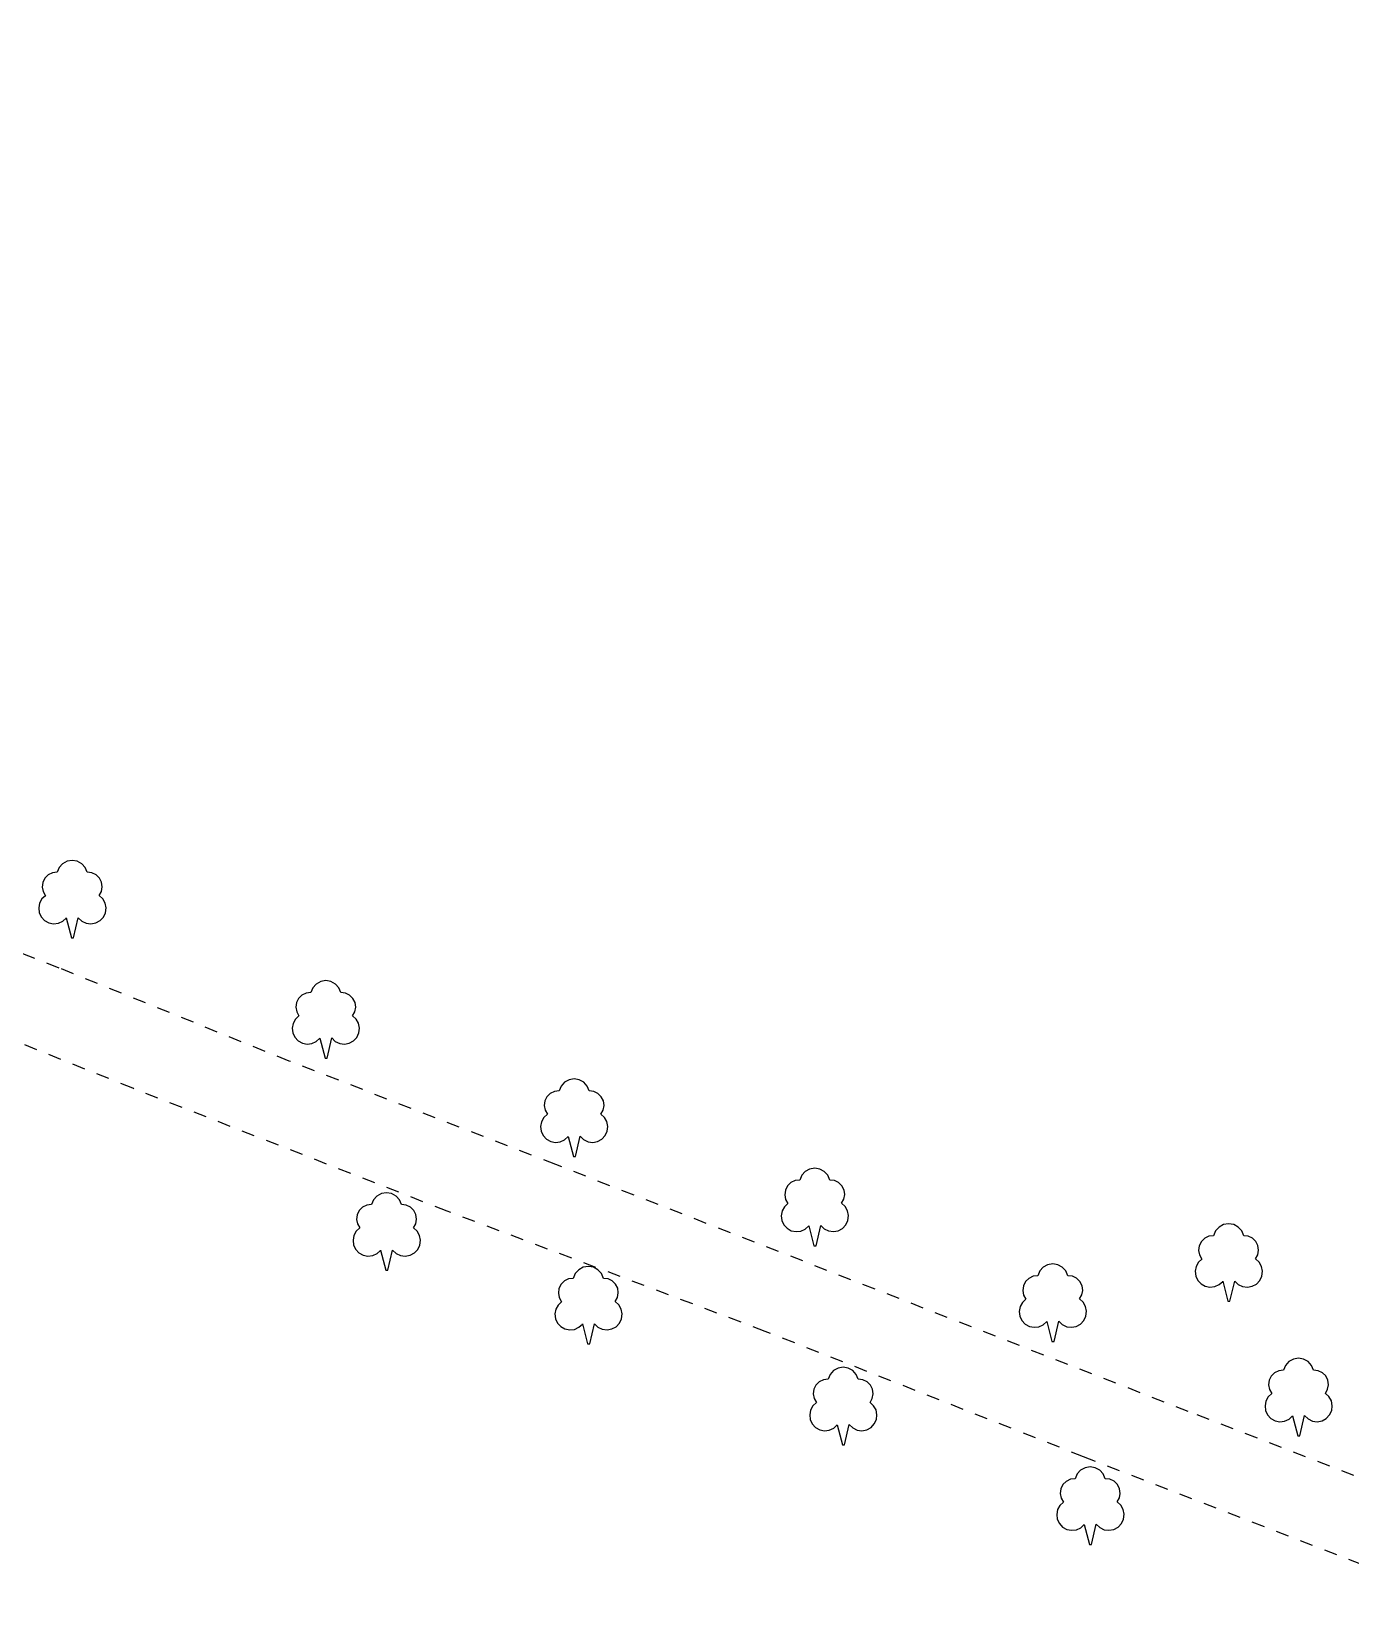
# Model space of a CAD drawing. Extents: x 428500 to 429165, y 435000 to 435500.
# Drawn here: x 428876.6 to 428927.6, y 435178.3 to 435239 of the extents above; entities that cross this region are included whole.
import ezdxf

# ---------------------------------------------------------------- set-up
doc = ezdxf.new("R2010")
doc.units = 0
doc.linetypes.add('DASHEDLINE', pattern=[1, 0.5, -0.5])
doc.layers.get('0').update_dxf_attribs({"color": 222})
for name, color, linetype in [('os_Block', 7, 'Continuous'), ('OS_LINE - Edge', 8, 'DASHEDLINE'), ('OS_PT - Vegetation', 8, 'Continuous')]:
    doc.layers.add(name, color=color, linetype=linetype)

# ---------------------------------------------------------------- blocks, each defined once
blk = doc.blocks.new('positionedNonconiferousTreeSymbol_#669966')
blk.add_lwpolyline([(-1.074, 0.097), (-1.21, -0.031), (-1.299, -0.194), (-1.334, -0.377), (-1.312, -0.561), (-1.233, -0.73), (-1.106, -0.866), (-0.944, -0.957), (-0.761, -0.993), (-0.576, -0.972), (-0.407, -0.894), (-0.27, -0.768), (-0.269, -0.765), (-0.068, -1.539), (0.012, -1.539), (0.193, -0.756), (0.193, -0.756), (0.329, -0.887), (0.499, -0.969), (0.685, -0.993), (0.87, -0.959), (1.036, -0.869), (1.164, -0.731), (1.244, -0.561), (1.267, -0.374), (1.23, -0.189), (1.138, -0.025), (0.999, 0.102), (1.087, 0.259), (1.119, 0.436), (1.094, 0.615), (1.012, 0.775), (0.883, 0.901), (0.72, 0.979), (0.541, 1), (0.541, 1), (0.464, 1.184), (0.331, 1.331), (0.156, 1.427), (-0.04, 1.461), (-0.236, 1.427), (-0.411, 1.331), (-0.544, 1.184), (-0.621, 1), (-0.801, 0.978), (-0.964, 0.9), (-1.093, 0.773), (-1.175, 0.611), (-1.199, 0.431), (-1.164, 0.254), (-1.074, 0.097)])
blk = doc.blocks.new('se2835se')
at = {"layer": 'OS_LINE - Edge'}
for points in [[(428930.55, 435182.1), (428921.35, 435185.65), (428896.9, 435195.2), (428886.6, 435199.2), (428877.7, 435202.8), (428867.4, 435206.85), (428855.8, 435211.35), (428848, 435214.25), (428847.2, 435215.9), (428851.35, 435225.5), (428854.95, 435233.1), (428858.65, 435241.5), (428861.45, 435247.9), (428864.35, 435254.2), (428866.9, 435259.95), (428870.05, 435267.1), (428872.55, 435272.3), (428875.9, 435278.95), (428878.95, 435285.45), (428883, 435293.7), (428887, 435302.05), (428887.656, 435303.374)], [(428931.75, 435178.3), (428917.3, 435183.9), (428905, 435188.75), (428892.7, 435193.4), (428880.55, 435198.15), (428871.2, 435201.9)]]:
    blk.add_lwpolyline(points, dxfattribs=at)
at = {"layer": 'OS_PT - Vegetation'}
for p in [(428878.25, 435205.5), (428888.05, 435200.85), (428897.65, 435197.05), (428906.95, 435193.6), (428890.4, 435192.65), (428922.95, 435191.45), (428898.2, 435189.8), (428916.15, 435189.9), (428908.05, 435185.9), (428925.65, 435186.25), (428917.6, 435182.05)]:
    blk.add_blockref('positionedNonconiferousTreeSymbol_#669966', p, dxfattribs=at)

msp = doc.modelspace()

# ---------------------------------------------------------------- block references
at = {"layer": 'os_Block'}
msp.add_blockref('se2835se', (0, 0), dxfattribs=at)

doc.saveas('drawing.dxf')
